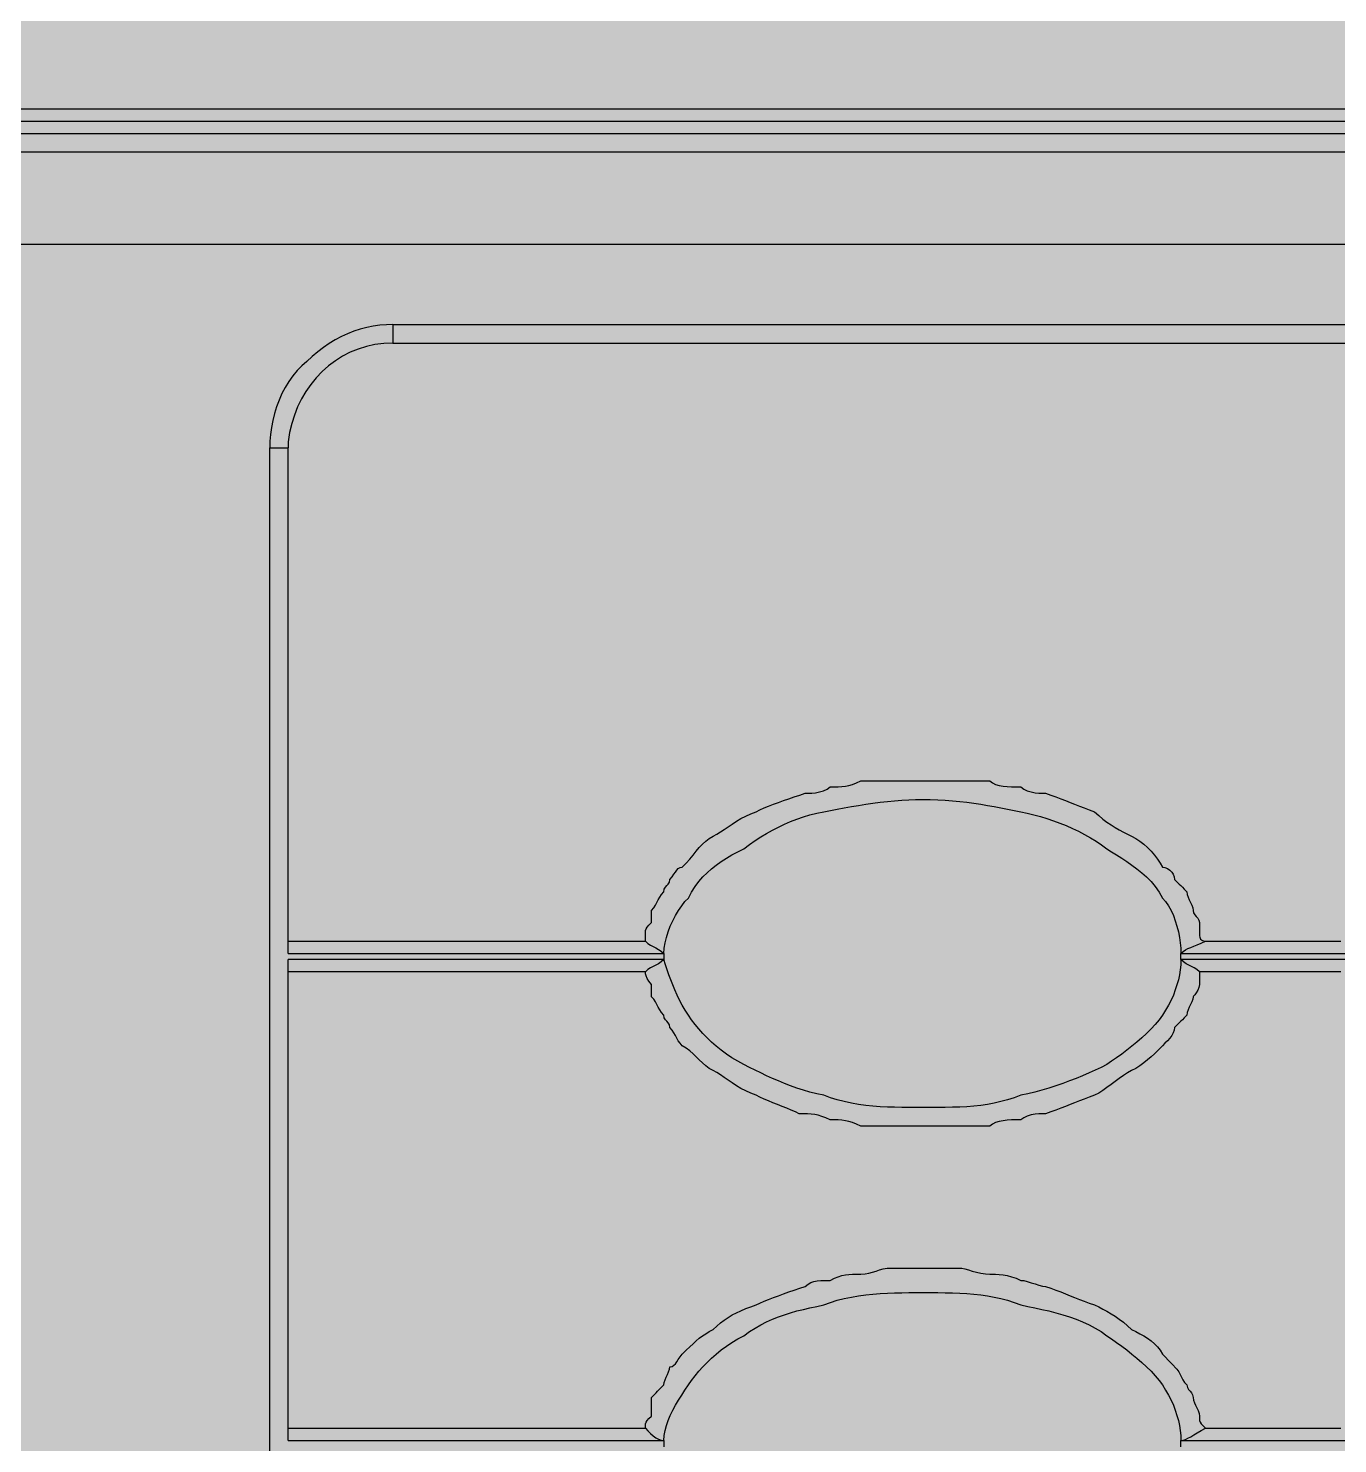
# Model space of a CAD drawing. Header units: millimetres. Extents: x 0 to 966, y -664 to 90.
# Drawn here: x 912.15 to 930.83, y -211.31 to -191.11 of the extents above; entities that cross this region are included whole.
import ezdxf

# ---------------------------------------------------------------- set-up
doc = ezdxf.new("R2010")
doc.units = ezdxf.units.MM
for name, color, linetype in [('HDL_BODY', 7, 'Continuous'), ('HDL_COLOUR', 7, 'Continuous'), ('HDL_DETAIL', 7, 'Continuous'), ('HDL_PRINT', 7, 'Continuous')]:
    doc.layers.add(name, color=color, linetype=linetype)

# ---------------------------------------------------------------- blocks, each defined once
blk = doc.blocks.new('M_R16.10.1_FRONT')
at = {"layer": 'HDL_BODY', "true_color": 0x202126}
blk.add_hatch(color=250, dxfattribs=at).paths.add_polyline_path([(0, 0), (216, 0), (216, 90), (0, 90)])
at = {"layer": 'HDL_BODY', "true_color": 0x2a2a30}
blk.add_hatch(color=250, dxfattribs=at).paths.add_polyline_path([(0.4, 20.52), (215.6, 20.52), (215.6, 68.31), (0.4, 68.31)])
at = {"layer": 'HDL_COLOUR', "true_color": 0x97a4b5}
for points in [[(178.855, 55.67), (178.821, 55.957), (178.721, 56.239), (178.556, 56.512), (178.329, 56.77), (178.044, 57.009), (177.705, 57.226), (177.319, 57.415), (176.893, 57.575), (176.432, 57.703), (175.946, 57.795), (175.442, 57.851), (174.93, 57.87), (174.418, 57.851), (173.914, 57.795), (173.428, 57.703), (172.968, 57.575), (172.541, 57.415), (172.155, 57.226), (171.816, 57.009), (171.531, 56.77), (171.304, 56.512), (171.139, 56.239), (171.039, 55.957), (171.005, 55.67), (171.039, 55.383), (171.139, 55.101), (171.304, 54.828), (171.531, 54.57), (171.816, 54.331), (172.155, 54.114), (172.541, 53.925), (172.968, 53.765), (173.428, 53.637), (173.914, 53.545), (174.418, 53.489), (174.93, 53.47), (175.442, 53.489), (175.946, 53.545), (176.432, 53.637), (176.893, 53.765), (177.319, 53.925), (177.705, 54.114), (178.044, 54.331), (178.329, 54.57), (178.556, 54.828), (178.721, 55.101), (178.821, 55.383)], [(178.855, 48.7), (178.821, 48.987), (178.721, 49.269), (178.556, 49.542), (178.329, 49.8), (178.044, 50.039), (177.705, 50.256), (177.319, 50.445), (176.893, 50.605), (176.432, 50.733), (175.946, 50.825), (175.442, 50.881), (174.93, 50.9), (174.418, 50.881), (173.914, 50.825), (173.428, 50.733), (172.968, 50.605), (172.541, 50.445), (172.155, 50.256), (171.816, 50.039), (171.531, 49.8), (171.304, 49.542), (171.139, 49.269), (171.039, 48.987), (171.005, 48.7), (171.039, 48.413), (171.139, 48.131), (171.304, 47.858), (171.531, 47.6), (171.816, 47.361), (172.155, 47.144), (172.541, 46.955), (172.968, 46.795), (173.428, 46.667), (173.914, 46.575), (174.418, 46.519), (174.93, 46.5), (175.442, 46.519), (175.946, 46.575), (176.432, 46.667), (176.893, 46.795), (177.319, 46.955), (177.705, 47.144), (178.044, 47.361), (178.329, 47.6), (178.556, 47.858), (178.721, 48.131), (178.821, 48.413)]]:
    blk.add_hatch(color=253, dxfattribs=at).paths.add_polyline_path(points)
at = {"layer": 'HDL_PRINT', "true_color": 0xdee1e9}
for points in [[(169.989, 61.144), (169.905, 61.141), (169.826, 61.133), (169.752, 61.121), (169.683, 61.107), (169.617, 61.092), (169.554, 61.078), (169.494, 61.066), (169.434, 61.058), (169.376, 61.055), (169.412, 61.055), (169.456, 61.055), (169.506, 61.055), (169.561, 61.055), (169.62, 61.055), (169.683, 61.055), (169.748, 61.055), (169.815, 61.055), (169.964, 61.049), (170.11, 61.032), (170.253, 61.003), (170.392, 60.964), (170.527, 60.915), (170.658, 60.856), (170.783, 60.788), (170.903, 60.711), (171.017, 60.626), (171.124, 60.533), (171.225, 60.432), (171.318, 60.325), (171.403, 60.211), (171.48, 60.091), (171.548, 59.965), (171.607, 59.834), (171.656, 59.699), (171.695, 59.559), (171.723, 59.416), (171.741, 59.269), (171.747, 59.119), (171.741, 58.97), (171.723, 58.823), (171.695, 58.68), (171.656, 58.541), (171.607, 58.405), (171.548, 58.274), (171.48, 58.149), (171.403, 58.029), (171.318, 57.915), (171.225, 57.807), (171.124, 57.707), (171.017, 57.613), (170.903, 57.528), (170.783, 57.451), (170.658, 57.383), (170.527, 57.324), (170.392, 57.274), (170.253, 57.235), (170.11, 57.207), (169.964, 57.189), (169.815, 57.183), (169.684, 57.188), (169.555, 57.202), (169.428, 57.226), (169.304, 57.258), (169.183, 57.298), (169.066, 57.346), (168.952, 57.402), (168.843, 57.466), (168.738, 57.536), (168.638, 57.612), (168.543, 57.695), (168.454, 57.783), (168.371, 57.877), (168.294, 57.976), (168.224, 58.08), (168.161, 58.188), (168.105, 58.3), (168.057, 58.416), (168.103, 58.28), (168.158, 58.15), (168.22, 58.026), (168.29, 57.909), (168.367, 57.798), (168.451, 57.693), (168.542, 57.596), (168.638, 57.505), (168.74, 57.421), (168.848, 57.345), (168.96, 57.276), (169.077, 57.215), (169.198, 57.161), (169.323, 57.115), (169.451, 57.077), (169.582, 57.047), (169.716, 57.026), (169.852, 57.013), (169.989, 57.008), (170.144, 57.014), (170.296, 57.03), (170.444, 57.056), (170.59, 57.092), (170.731, 57.137), (170.868, 57.192), (171, 57.255), (171.127, 57.327), (171.248, 57.408), (171.363, 57.496), (171.471, 57.591), (171.572, 57.693), (171.666, 57.803), (171.751, 57.918), (171.829, 58.04), (171.897, 58.167), (171.956, 58.3), (172.005, 58.438), (172.045, 58.581), (172.073, 58.728), (172.091, 58.879), (172.096, 59.033), (172.091, 59.188), (172.073, 59.34), (172.045, 59.489), (172.005, 59.635), (171.956, 59.776), (171.897, 59.913), (171.829, 60.046), (171.751, 60.173), (171.666, 60.294), (171.572, 60.409), (171.471, 60.517), (171.363, 60.619), (171.248, 60.713), (171.127, 60.798), (171, 60.876), (170.868, 60.944), (170.731, 61.004), (170.59, 61.053), (170.444, 61.092), (170.296, 61.121), (170.144, 61.138), (169.989, 61.144)], [(179.911, 61.144), (179.853, 61.141), (179.793, 61.133), (179.733, 61.121), (179.67, 61.107), (179.604, 61.092), (179.535, 61.078), (179.461, 61.066), (179.382, 61.058), (179.297, 61.055), (179.363, 61.055), (179.427, 61.055), (179.49, 61.055), (179.549, 61.055), (179.604, 61.055), (179.655, 61.055), (179.699, 61.055), (179.736, 61.055), (179.897, 61.049), (180.052, 61.032), (180.202, 61.003), (180.347, 60.964), (180.486, 60.915), (180.618, 60.856), (180.744, 60.788), (180.863, 60.711), (180.976, 60.626), (181.08, 60.533), (181.178, 60.432), (181.267, 60.325), (181.348, 60.211), (181.421, 60.091), (181.485, 59.965), (181.54, 59.834), (181.585, 59.699), (181.621, 59.559), (181.647, 59.416), (181.663, 59.269), (181.668, 59.119), (181.663, 58.97), (181.647, 58.823), (181.621, 58.68), (181.585, 58.541), (181.54, 58.405), (181.485, 58.274), (181.421, 58.149), (181.348, 58.029), (181.267, 57.915), (181.178, 57.807), (181.08, 57.707), (180.976, 57.613), (180.863, 57.528), (180.744, 57.451), (180.618, 57.383), (180.486, 57.324), (180.347, 57.274), (180.202, 57.235), (180.052, 57.207), (179.897, 57.189), (179.736, 57.183), (179.605, 57.188), (179.476, 57.202), (179.349, 57.226), (179.226, 57.258), (179.105, 57.298), (178.987, 57.346), (178.874, 57.402), (178.764, 57.466), (178.66, 57.536), (178.56, 57.612), (178.465, 57.695), (178.376, 57.783), (178.293, 57.877), (178.216, 57.976), (178.146, 58.08), (178.082, 58.188), (178.027, 58.3), (177.979, 58.416), (178.025, 58.28), (178.079, 58.15), (178.141, 58.026), (178.211, 57.909), (178.289, 57.798), (178.373, 57.693), (178.463, 57.596), (178.56, 57.505), (178.662, 57.421), (178.769, 57.345), (178.882, 57.276), (178.998, 57.215), (179.12, 57.161), (179.244, 57.115), (179.372, 57.077), (179.504, 57.047), (179.637, 57.026), (179.773, 57.013), (179.911, 57.008), (180.065, 57.014), (180.217, 57.03), (180.366, 57.056), (180.511, 57.092), (180.652, 57.137), (180.789, 57.192), (180.921, 57.255), (181.048, 57.327), (181.169, 57.408), (181.284, 57.496), (181.392, 57.591), (181.493, 57.693), (181.587, 57.803), (181.673, 57.918), (181.75, 58.04), (181.818, 58.167), (181.877, 58.3), (181.927, 58.438), (181.966, 58.581), (181.995, 58.728), (182.012, 58.879), (182.018, 59.033), (182.012, 59.188), (181.995, 59.34), (181.966, 59.489), (181.927, 59.635), (181.877, 59.776), (181.818, 59.913), (181.75, 60.046), (181.673, 60.173), (181.587, 60.294), (181.493, 60.409), (181.392, 60.517), (181.284, 60.619), (181.169, 60.713), (181.048, 60.798), (180.921, 60.876), (180.789, 60.944), (180.652, 61.004), (180.511, 61.053), (180.366, 61.092), (180.217, 61.121), (180.065, 61.138), (179.911, 61.144)], [(169.989, 54.104), (169.928, 54.104), (169.862, 54.103), (169.792, 54.101), (169.719, 54.097), (169.646, 54.09), (169.574, 54.079), (169.504, 54.064), (169.437, 54.044), (169.376, 54.018), (169.438, 54.047), (169.493, 54.068), (169.545, 54.083), (169.594, 54.094), (169.644, 54.1), (169.696, 54.103), (169.752, 54.104), (169.815, 54.104), (169.964, 54.098), (170.11, 54.081), (170.253, 54.053), (170.392, 54.013), (170.527, 53.964), (170.658, 53.905), (170.783, 53.837), (170.903, 53.76), (171.017, 53.675), (171.124, 53.582), (171.225, 53.482), (171.318, 53.374), (171.403, 53.26), (171.48, 53.14), (171.548, 53.014), (171.607, 52.884), (171.656, 52.748), (171.695, 52.608), (171.723, 52.465), (171.741, 52.318), (171.747, 52.168), (171.741, 52.019), (171.723, 51.873), (171.695, 51.729), (171.656, 51.59), (171.607, 51.455), (171.548, 51.324), (171.48, 51.199), (171.403, 51.079), (171.318, 50.965), (171.225, 50.858), (171.124, 50.757), (171.017, 50.664), (170.903, 50.579), (170.783, 50.502), (170.658, 50.434), (170.527, 50.375), (170.392, 50.326), (170.253, 50.287), (170.11, 50.259), (169.964, 50.241), (169.815, 50.235), (169.684, 50.24), (169.555, 50.252), (169.428, 50.271), (169.304, 50.299), (169.183, 50.333), (169.066, 50.375), (168.952, 50.425), (168.843, 50.48), (168.738, 50.543), (168.638, 50.612), (168.543, 50.688), (168.454, 50.769), (168.371, 50.857), (168.294, 50.951), (168.224, 51.05), (168.161, 51.154), (168.105, 51.264), (168.057, 51.379), (168.103, 51.255), (168.158, 51.135), (168.22, 51.018), (168.29, 50.906), (168.367, 50.798), (168.451, 50.695), (168.542, 50.597), (168.638, 50.504), (168.74, 50.418), (168.848, 50.339), (168.96, 50.265), (169.077, 50.2), (169.198, 50.141), (169.323, 50.091), (169.451, 50.049), (169.582, 50.015), (169.716, 49.991), (169.852, 49.976), (169.989, 49.971), (170.144, 49.977), (170.296, 49.995), (170.444, 50.023), (170.59, 50.062), (170.731, 50.112), (170.868, 50.171), (171, 50.24), (171.127, 50.317), (171.248, 50.403), (171.363, 50.497), (171.471, 50.598), (171.572, 50.707), (171.666, 50.822), (171.751, 50.943), (171.829, 51.07), (171.897, 51.202), (171.956, 51.339), (172.005, 51.481), (172.045, 51.626), (172.073, 51.775), (172.091, 51.928), (172.096, 52.082), (172.091, 52.236), (172.073, 52.387), (172.045, 52.534), (172.005, 52.676), (171.956, 52.814), (171.897, 52.946), (171.829, 53.073), (171.751, 53.195), (171.666, 53.31), (171.572, 53.42), (171.471, 53.522), (171.363, 53.617), (171.248, 53.705), (171.127, 53.785), (171, 53.857), (170.868, 53.921), (170.731, 53.975), (170.59, 54.021), (170.444, 54.057), (170.296, 54.083), (170.144, 54.099), (169.989, 54.104)], [(179.911, 54.104), (179.853, 54.104), (179.793, 54.103), (179.733, 54.101), (179.67, 54.097), (179.604, 54.09), (179.535, 54.079), (179.461, 54.064), (179.382, 54.044), (179.297, 54.018), (179.363, 54.047), (179.427, 54.068), (179.49, 54.083), (179.549, 54.094), (179.604, 54.1), (179.655, 54.103), (179.699, 54.104), (179.736, 54.104), (179.897, 54.098), (180.052, 54.081), (180.202, 54.053), (180.347, 54.013), (180.486, 53.964), (180.618, 53.905), (180.744, 53.837), (180.863, 53.76), (180.976, 53.675), (181.08, 53.582), (181.178, 53.482), (181.267, 53.374), (181.348, 53.26), (181.421, 53.14), (181.485, 53.014), (181.54, 52.884), (181.585, 52.748), (181.621, 52.608), (181.647, 52.465), (181.663, 52.318), (181.668, 52.168), (181.663, 52.019), (181.647, 51.873), (181.621, 51.729), (181.585, 51.59), (181.54, 51.455), (181.485, 51.324), (181.421, 51.199), (181.348, 51.079), (181.267, 50.965), (181.178, 50.858), (181.08, 50.757), (180.976, 50.664), (180.863, 50.579), (180.744, 50.502), (180.618, 50.434), (180.486, 50.375), (180.347, 50.326), (180.202, 50.287), (180.052, 50.259), (179.897, 50.241), (179.736, 50.235), (179.605, 50.24), (179.476, 50.252), (179.349, 50.271), (179.226, 50.299), (179.105, 50.333), (178.987, 50.375), (178.874, 50.425), (178.764, 50.48), (178.66, 50.543), (178.56, 50.612), (178.465, 50.688), (178.376, 50.769), (178.293, 50.857), (178.216, 50.951), (178.146, 51.05), (178.082, 51.154), (178.027, 51.264), (177.979, 51.379), (178.025, 51.255), (178.079, 51.135), (178.141, 51.018), (178.211, 50.906), (178.289, 50.798), (178.373, 50.695), (178.463, 50.597), (178.56, 50.504), (178.662, 50.418), (178.769, 50.339), (178.882, 50.265), (178.998, 50.2), (179.12, 50.141), (179.244, 50.091), (179.372, 50.049), (179.504, 50.015), (179.637, 49.991), (179.773, 49.976), (179.911, 49.971), (180.065, 49.977), (180.217, 49.995), (180.366, 50.023), (180.511, 50.062), (180.652, 50.112), (180.789, 50.171), (180.921, 50.24), (181.048, 50.317), (181.169, 50.403), (181.284, 50.497), (181.392, 50.598), (181.493, 50.707), (181.587, 50.822), (181.673, 50.943), (181.75, 51.07), (181.818, 51.202), (181.877, 51.339), (181.927, 51.481), (181.966, 51.626), (181.995, 51.775), (182.012, 51.928), (182.018, 52.082), (182.012, 52.236), (181.995, 52.387), (181.966, 52.534), (181.927, 52.676), (181.877, 52.814), (181.818, 52.946), (181.75, 53.073), (181.673, 53.195), (181.587, 53.31), (181.493, 53.42), (181.392, 53.522), (181.284, 53.617), (181.169, 53.705), (181.048, 53.785), (180.921, 53.857), (180.789, 53.921), (180.652, 53.975), (180.511, 54.021), (180.366, 54.057), (180.217, 54.083), (180.065, 54.099), (179.911, 54.104)], [(169.112, 51.025), (169.112, 53.315), (170.867, 53.315), (170.867, 53.05), (169.462, 53.05), (169.462, 52.347), (170.781, 52.347), (170.781, 52.082), (169.462, 52.082), (169.462, 51.29), (170.867, 51.29), (170.867, 51.025), (169.112, 51.025)], [(179.297, 50.939), (179.297, 53.315), (180.877, 53.315), (180.877, 53.05), (179.561, 53.05), (179.561, 52.347), (180.702, 52.347), (180.702, 51.993), (179.561, 51.993), (179.561, 50.939), (179.297, 50.939)]]:
    blk.add_hatch(color=254, dxfattribs=at).paths.add_polyline_path(points)
h = blk.add_hatch(color=254, dxfattribs=at)
h.paths.add_polyline_path([(168.674, 57.976), (169.637, 60.352), (169.901, 60.352), (170.867, 57.976), (170.517, 57.976), (170.253, 58.68), (169.287, 58.68), (169.023, 57.976), (168.674, 57.976)])
h.paths.add_polyline_path([(169.376, 58.944), (170.164, 58.944), (169.901, 59.559), (169.875, 59.618), (169.854, 59.677), (169.837, 59.736), (169.822, 59.795), (169.807, 59.853), (169.791, 59.912), (169.774, 59.97), (169.752, 60.029), (169.726, 60.087), (169.726, 60.022), (169.724, 59.957), (169.721, 59.895), (169.715, 59.835), (169.704, 59.78), (169.688, 59.729), (169.666, 59.685), (169.637, 59.648), (169.376, 58.944)])
h = blk.add_hatch(color=254, dxfattribs=at)
h.paths.add_polyline_path([(178.945, 57.976), (178.945, 60.352), (179.822, 60.352), (179.888, 60.348), (179.954, 60.338), (180.016, 60.323), (180.076, 60.307), (180.132, 60.291), (180.182, 60.276), (180.226, 60.266), (180.264, 60.262), (180.301, 60.225), (180.338, 60.188), (180.375, 60.15), (180.413, 60.112), (180.451, 60.074), (180.489, 60.036), (180.527, 59.998), (180.559, 59.961), (180.582, 59.924), (180.597, 59.886), (180.606, 59.849), (180.611, 59.811), (180.613, 59.774), (180.613, 59.737), (180.613, 59.699), (180.611, 59.661), (180.606, 59.623), (180.597, 59.585), (180.582, 59.547), (180.559, 59.51), (180.527, 59.473), (180.523, 59.439), (180.511, 59.406), (180.49, 59.373), (180.461, 59.339), (180.424, 59.306), (180.379, 59.273), (180.325, 59.241), (180.264, 59.208), (180.325, 59.204), (180.38, 59.193), (180.428, 59.176), (180.472, 59.153), (180.511, 59.126), (180.547, 59.097), (180.581, 59.065), (180.613, 59.033), (180.646, 58.99), (180.67, 58.94), (180.686, 58.885), (180.695, 58.828), (180.7, 58.773), (180.702, 58.723), (180.702, 58.68), (180.702, 58.61), (180.702, 58.549), (180.702, 58.495), (180.702, 58.448), (180.702, 58.405), (180.702, 58.365), (180.702, 58.327), (180.658, 58.284), (180.617, 58.243), (180.581, 58.207), (180.553, 58.178), (180.534, 58.158), (180.527, 58.151), (180.489, 58.119), (180.451, 58.094), (180.413, 58.074), (180.375, 58.055), (180.338, 58.035), (180.301, 58.009), (180.264, 57.976), (180.226, 57.976), (180.182, 57.976), (180.132, 57.976), (180.076, 57.976), (180.016, 57.976), (179.954, 57.976), (179.888, 57.976), (179.822, 57.976), (178.945, 57.976)])
h.paths.add_polyline_path([(179.297, 59.294), (179.822, 59.294), (179.86, 59.295), (179.898, 59.297), (179.936, 59.301), (179.974, 59.311), (180.011, 59.327), (180.049, 59.351), (180.086, 59.383), (180.13, 59.384), (180.171, 59.387), (180.208, 59.395), (180.237, 59.41), (180.257, 59.435), (180.264, 59.473), (180.27, 59.509), (180.286, 59.537), (180.307, 59.559), (180.327, 59.582), (180.343, 59.61), (180.35, 59.648), (180.345, 59.686), (180.332, 59.724), (180.316, 59.761), (180.297, 59.799), (180.281, 59.836), (180.268, 59.874), (180.264, 59.912), (180.257, 59.918), (180.237, 59.934), (180.208, 59.955), (180.171, 59.976), (180.13, 59.992), (180.086, 59.998), (180.049, 59.998), (180.009, 59.998), (179.967, 59.998), (179.92, 59.998), (179.867, 59.998), (179.806, 59.998), (179.736, 59.998), (179.297, 59.998), (179.297, 59.294)])
h.paths.add_polyline_path([(179.297, 58.24), (179.822, 58.24), (179.897, 58.24), (179.95, 58.24), (179.988, 58.24), (180.019, 58.24), (180.049, 58.24), (180.086, 58.24), (180.124, 58.247), (180.152, 58.263), (180.175, 58.283), (180.198, 58.304), (180.226, 58.32), (180.264, 58.327), (180.35, 58.416), (180.382, 58.454), (180.406, 58.491), (180.422, 58.529), (180.431, 58.566), (180.436, 58.604), (180.438, 58.642), (180.438, 58.68), (180.438, 58.724), (180.435, 58.765), (180.427, 58.801), (180.412, 58.829), (180.387, 58.848), (180.35, 58.855), (180.344, 58.888), (180.33, 58.914), (180.309, 58.934), (180.281, 58.954), (180.248, 58.974), (180.212, 59), (180.175, 59.033), (180.136, 59.033), (180.097, 59.033), (180.055, 59.033), (180.007, 59.033), (179.954, 59.033), (179.893, 59.033), (179.822, 59.033), (179.297, 59.033), (179.297, 58.24)])
at = {"layer": 'HDL_DETAIL', "color": 251, "true_color": 0x52555c}
for points in [[(0.263, 67.741), (215.91, 67.741), (215.91, 22.434), (0.263, 22.434), (0.263, 67.741)], [(0, 67.565), (215.999, 67.565), (215.999, 22.258), (0, 22.258), (0, 67.565)], [(171.219, 55.69), (171.219, 55.69)], [(178.595, 55.601), (178.595, 55.601)]]:
    blk.add_lwpolyline(points, close=True, dxfattribs=at)
for points in [[(0.351, 67.388), (214.858, 67.388)], [(0.351, 67.388), (214.858, 67.388)], [(0.351, 67.388), (214.858, 67.388)], [(0.351, 67.388), (214.858, 67.388)], [(0.351, 67.388), (214.858, 67.388)], [(0.351, 67.388), (214.858, 67.388)], [(0.351, 67.388), (214.858, 67.388)], [(0.351, 67.388), (214.858, 67.388)], [(0.351, 67.388), (214.858, 67.388)], [(0.351, 67.388), (214.858, 67.388)], [(0.351, 67.388), (214.858, 67.388)], [(0.351, 67.388), (214.858, 67.388)], [(0.351, 67.388), (214.858, 67.388)], [(0.351, 67.388), (214.858, 67.388)], [(0.351, 67.388), (214.858, 67.388)], [(0.351, 67.388), (214.858, 67.388)], [(0.351, 67.388), (214.858, 67.388)], [(0.351, 67.388), (214.858, 67.388)], [(0.351, 67.388), (214.858, 67.388)], [(0.351, 67.388), (214.858, 67.388)], [(0.351, 67.388), (215.91, 67.388)], [(214.506, 67.124), (0.702, 67.124)], [(214.506, 67.124), (0.702, 67.124)], [(214.506, 67.124), (0.702, 67.124)], [(214.506, 67.124), (0.702, 67.124)], [(214.506, 67.124), (0.702, 67.124)], [(214.506, 67.124), (0.702, 67.124)], [(214.506, 67.124), (0.702, 67.124)], [(214.506, 67.124), (0.702, 67.124)], [(214.506, 67.124), (0.702, 67.124)], [(214.506, 67.124), (0.702, 67.124)], [(214.506, 67.124), (0.702, 67.124)], [(214.506, 67.124), (0.702, 67.124)], [(214.506, 67.124), (0.702, 67.124)], [(214.506, 67.124), (0.702, 67.124)], [(214.506, 67.124), (0.702, 67.124)], [(214.506, 67.124), (0.702, 67.124)], [(214.506, 67.124), (0.702, 67.124)], [(214.506, 67.124), (0.702, 67.124)], [(214.506, 67.124), (0.702, 67.124)], [(214.506, 67.124), (0.702, 67.124)], [(215.999, 67.124), (0.702, 67.124)], [(214.506, 65.806), (0.702, 65.806)], [(214.506, 65.806), (0.702, 65.806)], [(214.506, 65.806), (0.702, 65.806)], [(214.506, 65.806), (0.702, 65.806)], [(214.506, 65.806), (0.702, 65.806)], [(214.506, 65.806), (0.702, 65.806)], [(214.506, 65.806), (0.702, 65.806)], [(214.506, 65.806), (0.702, 65.806)], [(214.506, 65.806), (0.702, 65.806)], [(214.506, 65.806), (0.702, 65.806)], [(214.506, 65.806), (0.702, 65.806)], [(214.506, 65.806), (0.702, 65.806)], [(214.506, 65.806), (0.702, 65.806)], [(214.506, 65.806), (0.702, 65.806)], [(214.506, 65.806), (0.702, 65.806)], [(214.506, 65.806), (0.702, 65.806)], [(214.506, 65.806), (0.702, 65.806)], [(214.506, 65.806), (0.702, 65.806)], [(214.506, 65.806), (0.702, 65.806)], [(214.506, 65.806), (0.702, 65.806)], [(215.91, 65.806), (0.702, 65.806)], [(167.355, 64.663), (167.261, 64.66), (167.167, 64.652), (167.074, 64.639), (166.981, 64.62), (166.889, 64.596), (166.798, 64.566), (166.708, 64.531), (166.619, 64.491), (166.532, 64.445), (166.446, 64.394), (166.363, 64.337), (166.281, 64.275), (166.202, 64.207), (166.125, 64.134), (166.053, 64.074), (165.986, 64.006), (165.924, 63.931), (165.868, 63.851), (165.817, 63.766), (165.771, 63.677), (165.73, 63.584), (165.695, 63.488), (165.665, 63.391), (165.641, 63.292), (165.622, 63.193), (165.609, 63.095), (165.6, 62.997), (165.598, 62.902)], [(167.355, 64.663), (167.355, 64.398)], [(167.355, 64.663), (212.399, 64.663)], [(167.355, 64.398), (167.225, 64.393), (167.098, 64.376), (166.976, 64.349), (166.858, 64.312), (166.744, 64.266), (166.636, 64.21), (166.533, 64.145), (166.436, 64.073), (166.345, 63.992), (166.26, 63.904), (166.183, 63.809), (166.112, 63.708), (166.049, 63.601), (165.995, 63.488), (165.948, 63.371), (165.91, 63.248), (165.881, 63.121), (165.861, 62.991)], [(167.355, 64.398), (212.399, 64.398)], [(165.598, 27.448), (165.598, 62.902)], [(165.598, 62.902), (165.861, 62.902)], [(165.861, 62.991), (165.861, 62.902)], [(165.861, 55.69), (165.861, 62.902)], [(170.956, 55.865), (170.956, 55.951), (170.956, 55.989), (170.959, 56.017), (170.967, 56.04), (170.982, 56.063), (171.007, 56.091), (171.044, 56.129), (171.044, 56.172), (171.044, 56.203), (171.044, 56.229), (171.044, 56.26), (171.044, 56.304), (171.077, 56.342), (171.101, 56.38), (171.121, 56.418), (171.14, 56.455), (171.161, 56.493), (171.186, 56.531), (171.219, 56.569), (171.226, 56.607), (171.242, 56.635), (171.262, 56.657), (171.283, 56.68), (171.299, 56.707), (171.305, 56.744), (171.338, 56.782), (171.364, 56.818), (171.385, 56.85), (171.404, 56.878), (171.424, 56.9), (171.45, 56.914), (171.483, 56.919), (171.538, 56.978), (171.589, 57.036), (171.636, 57.093), (171.68, 57.148), (171.724, 57.199), (171.769, 57.247), (171.816, 57.29), (171.866, 57.329), (171.922, 57.361), (171.974, 57.39), (172.027, 57.422), (172.081, 57.458), (172.137, 57.496), (172.195, 57.536), (172.256, 57.575), (172.319, 57.613), (172.387, 57.649), (172.458, 57.683), (172.535, 57.712), (172.59, 57.739), (172.65, 57.765), (172.714, 57.791), (172.782, 57.818), (172.853, 57.844), (172.927, 57.87), (173.002, 57.897), (173.08, 57.923), (173.158, 57.949), (173.237, 57.976), (173.28, 57.976), (173.331, 57.978), (173.385, 57.983), (173.442, 57.993), (173.497, 58.009), (173.547, 58.032), (173.59, 58.065), (173.652, 58.065), (173.708, 58.066), (173.759, 58.07), (173.809, 58.076), (173.859, 58.086), (173.911, 58.101), (173.967, 58.123), (174.029, 58.151), (174.09, 58.151), (174.146, 58.151), (174.198, 58.151), (174.248, 58.151), (174.298, 58.151), (174.349, 58.151), (174.405, 58.151), (174.467, 58.151), (174.533, 58.151), (174.597, 58.151), (174.66, 58.151), (174.72, 58.151), (174.775, 58.151), (174.826, 58.151), (174.869, 58.151), (174.906, 58.151), (174.964, 58.151), (175.023, 58.151), (175.081, 58.151), (175.14, 58.151), (175.199, 58.151), (175.258, 58.151), (175.316, 58.151), (175.375, 58.151), (175.433, 58.151), (175.47, 58.151), (175.515, 58.151), (175.565, 58.151), (175.62, 58.151), (175.68, 58.151), (175.742, 58.151), (175.806, 58.151), (175.872, 58.151), (175.909, 58.123), (175.953, 58.101), (176.004, 58.086), (176.059, 58.076), (176.118, 58.07), (176.181, 58.066), (176.245, 58.065), (176.31, 58.065), (176.353, 58.032), (176.404, 58.009), (176.459, 57.993), (176.515, 57.983), (176.57, 57.978), (176.62, 57.976), (176.663, 57.976), (176.74, 57.949), (176.812, 57.923), (176.881, 57.897), (176.948, 57.87), (177.014, 57.844), (177.08, 57.818), (177.147, 57.791), (177.216, 57.765), (177.289, 57.739), (177.365, 57.712), (177.424, 57.657), (177.482, 57.607), (177.54, 57.562), (177.599, 57.522), (177.657, 57.485), (177.716, 57.452), (177.775, 57.42), (177.834, 57.39), (177.893, 57.361), (177.951, 57.329), (178.008, 57.29), (178.065, 57.247), (178.118, 57.199), (178.17, 57.148), (178.217, 57.093), (178.26, 57.036), (178.299, 56.978), (178.331, 56.919), (178.368, 56.914), (178.404, 56.9), (178.436, 56.878), (178.465, 56.85), (178.487, 56.818), (178.501, 56.782), (178.506, 56.744), (178.544, 56.707), (178.572, 56.68), (178.595, 56.657), (178.617, 56.635), (178.644, 56.607), (178.681, 56.569), (178.686, 56.531), (178.699, 56.493), (178.716, 56.455), (178.735, 56.418), (178.752, 56.38), (178.765, 56.342), (178.77, 56.304), (178.777, 56.267), (178.793, 56.239), (178.814, 56.216), (178.836, 56.193), (178.852, 56.166), (178.859, 56.129), (178.859, 56.085), (178.859, 56.054), (178.859, 56.027), (178.859, 55.995), (178.859, 55.951), (178.86, 55.942), (178.864, 55.921), (178.877, 55.895), (178.903, 55.874), (178.945, 55.865)], [(171.219, 55.69), (171.223, 55.763), (171.236, 55.84), (171.255, 55.919), (171.28, 55.998), (171.311, 56.078), (171.347, 56.156), (171.387, 56.231), (171.429, 56.302), (171.475, 56.368), (171.521, 56.428), (171.569, 56.48), (171.615, 56.564), (171.665, 56.642), (171.718, 56.714), (171.775, 56.78), (171.835, 56.841), (171.899, 56.898), (171.967, 56.951), (172.038, 57.002), (172.113, 57.049), (172.191, 57.095), (172.274, 57.139), (172.36, 57.183), (172.441, 57.243), (172.522, 57.299), (172.604, 57.352), (172.686, 57.402), (172.77, 57.449), (172.854, 57.493), (172.941, 57.533), (173.028, 57.571), (173.118, 57.605), (173.21, 57.636), (173.304, 57.665), (173.401, 57.69), (173.501, 57.712), (173.596, 57.731), (173.694, 57.75), (173.794, 57.768), (173.895, 57.786), (173.997, 57.802), (174.1, 57.818), (174.203, 57.833), (174.307, 57.846), (174.41, 57.858), (174.512, 57.868), (174.613, 57.876), (174.713, 57.882), (174.81, 57.886), (174.906, 57.887), (175.017, 57.886), (175.127, 57.882), (175.233, 57.876), (175.338, 57.868), (175.441, 57.858), (175.542, 57.846), (175.641, 57.833), (175.74, 57.818), (175.836, 57.802), (175.932, 57.786), (176.028, 57.768), (176.122, 57.75), (176.216, 57.731), (176.31, 57.712), (176.404, 57.691), (176.498, 57.668), (176.592, 57.643), (176.685, 57.614), (176.777, 57.583), (176.868, 57.55), (176.959, 57.513), (177.047, 57.474), (177.135, 57.433), (177.22, 57.388), (177.304, 57.341), (177.385, 57.291), (177.464, 57.239), (177.54, 57.183), (177.608, 57.139), (177.678, 57.095), (177.751, 57.049), (177.824, 57.002), (177.897, 56.951), (177.969, 56.898), (178.04, 56.841), (178.107, 56.78), (178.171, 56.714), (178.23, 56.642), (178.284, 56.564), (178.331, 56.48), (178.377, 56.428), (178.418, 56.368), (178.455, 56.302), (178.488, 56.231), (178.516, 56.156), (178.54, 56.078), (178.56, 55.998), (178.575, 55.919), (178.586, 55.84), (178.593, 55.763), (178.595, 55.69)], [(165.861, 55.865), (170.956, 55.865)], [(170.956, 55.865), (170.993, 55.832), (171.031, 55.806), (171.069, 55.786), (171.106, 55.767), (171.144, 55.747), (171.181, 55.722), (171.219, 55.69)], [(178.595, 55.69), (178.628, 55.718), (178.661, 55.741), (178.697, 55.76), (178.737, 55.776), (178.78, 55.793), (178.829, 55.812), (178.883, 55.835), (178.945, 55.865)], [(178.945, 55.865), (180.877, 55.865)], [(165.861, 55.69), (171.219, 55.69)], [(165.861, 48.739), (165.861, 55.601)], [(171.219, 55.601), (165.861, 55.601)], [(171.219, 55.601), (171.181, 55.568), (171.144, 55.542), (171.106, 55.522), (171.069, 55.503), (171.031, 55.482), (170.993, 55.458), (170.956, 55.426)], [(171.219, 55.69), (171.219, 55.601)], [(178.595, 55.601), (178.593, 55.529), (178.586, 55.457), (178.575, 55.385), (178.56, 55.312), (178.54, 55.24), (178.516, 55.168), (178.488, 55.096), (178.455, 55.024), (178.418, 54.952), (178.377, 54.88), (178.331, 54.808), (178.284, 54.742), (178.23, 54.676), (178.171, 54.612), (178.107, 54.548), (178.04, 54.485), (177.969, 54.424), (177.897, 54.364), (177.824, 54.307), (177.751, 54.252), (177.678, 54.2), (177.608, 54.151), (177.54, 54.104), (177.458, 54.064), (177.373, 54.024), (177.285, 53.984), (177.194, 53.945), (177.101, 53.907), (177.007, 53.87), (176.91, 53.835), (176.812, 53.801), (176.713, 53.769), (176.613, 53.739), (176.513, 53.712), (176.412, 53.687), (176.31, 53.665), (176.216, 53.63), (176.122, 53.6), (176.028, 53.575), (175.932, 53.553), (175.836, 53.536), (175.74, 53.522), (175.641, 53.512), (175.542, 53.503), (175.441, 53.498), (175.338, 53.494), (175.233, 53.491), (175.127, 53.49), (175.017, 53.49), (174.906, 53.49), (174.81, 53.49), (174.713, 53.49), (174.613, 53.491), (174.512, 53.494), (174.41, 53.498), (174.307, 53.503), (174.203, 53.512), (174.1, 53.522), (173.997, 53.536), (173.895, 53.553), (173.794, 53.575), (173.694, 53.6), (173.596, 53.63), (173.501, 53.665), (173.401, 53.687), (173.304, 53.712), (173.21, 53.739), (173.118, 53.769), (173.028, 53.801), (172.941, 53.835), (172.854, 53.87), (172.77, 53.907), (172.686, 53.945), (172.604, 53.984), (172.522, 54.024), (172.441, 54.064), (172.36, 54.104), (172.274, 54.151), (172.191, 54.2), (172.113, 54.252), (172.038, 54.307), (171.967, 54.364), (171.899, 54.424), (171.835, 54.485), (171.775, 54.548), (171.718, 54.612), (171.665, 54.676), (171.615, 54.742), (171.569, 54.808), (171.523, 54.88), (171.482, 54.952), (171.443, 55.024), (171.408, 55.096), (171.376, 55.168), (171.346, 55.24), (171.318, 55.312), (171.292, 55.385), (171.267, 55.457), (171.243, 55.529), (171.219, 55.601)], [(178.595, 55.601), (178.595, 55.69)], [(178.595, 55.69), (181.23, 55.69)], [(178.859, 55.426), (178.821, 55.458), (178.783, 55.482), (178.745, 55.503), (178.707, 55.522), (178.669, 55.542), (178.632, 55.568), (178.595, 55.601)], [(181.23, 55.601), (178.595, 55.601)], [(170.956, 55.426), (165.861, 55.426)], [(178.859, 55.426), (178.859, 55.416), (178.859, 55.389), (178.859, 55.349), (178.859, 55.3), (178.859, 55.247), (178.852, 55.205), (178.836, 55.164), (178.814, 55.128), (178.793, 55.099), (178.777, 55.079), (178.77, 55.072), (178.765, 55.035), (178.752, 54.998), (178.735, 54.96), (178.716, 54.922), (178.699, 54.884), (178.686, 54.846), (178.681, 54.808), (178.644, 54.771), (178.617, 54.744), (178.595, 54.721), (178.572, 54.699), (178.544, 54.671), (178.506, 54.633), (178.501, 54.595), (178.487, 54.557), (178.465, 54.519), (178.436, 54.482), (178.404, 54.444), (178.368, 54.407), (178.331, 54.369), (178.299, 54.337), (178.26, 54.3), (178.217, 54.259), (178.17, 54.215), (178.118, 54.171), (178.065, 54.128), (178.008, 54.087), (177.951, 54.05), (177.893, 54.018), (177.834, 53.986), (177.775, 53.948), (177.716, 53.907), (177.657, 53.864), (177.599, 53.82), (177.54, 53.776), (177.482, 53.735), (177.424, 53.697), (177.365, 53.665), (177.289, 53.638), (177.216, 53.612), (177.147, 53.585), (177.08, 53.559), (177.014, 53.533), (176.948, 53.506), (176.881, 53.48), (176.812, 53.454), (176.74, 53.427), (176.663, 53.401), (176.62, 53.4), (176.57, 53.399), (176.515, 53.394), (176.459, 53.385), (176.404, 53.369), (176.353, 53.346), (176.31, 53.315), (176.245, 53.314), (176.181, 53.313), (176.118, 53.31), (176.059, 53.303), (176.004, 53.293), (175.953, 53.277), (175.909, 53.255), (175.872, 53.225), (175.806, 53.225), (175.742, 53.225), (175.68, 53.225), (175.62, 53.225), (175.565, 53.225), (175.515, 53.225), (175.47, 53.225), (175.433, 53.225), (175.375, 53.225), (175.316, 53.225), (175.258, 53.225), (175.199, 53.225), (175.14, 53.225), (175.081, 53.225), (175.023, 53.225), (174.964, 53.225), (174.906, 53.225), (174.844, 53.225), (174.788, 53.225), (174.736, 53.225), (174.686, 53.225), (174.637, 53.225), (174.585, 53.225), (174.529, 53.225), (174.467, 53.225), (174.402, 53.225), (174.337, 53.225), (174.275, 53.225), (174.216, 53.225), (174.16, 53.225), (174.11, 53.225), (174.066, 53.225), (174.029, 53.225), (173.967, 53.255), (173.911, 53.277), (173.859, 53.293), (173.809, 53.303), (173.759, 53.31), (173.708, 53.313), (173.652, 53.314), (173.59, 53.315), (173.528, 53.343), (173.472, 53.364), (173.42, 53.38), (173.371, 53.39), (173.321, 53.396), (173.269, 53.399), (173.213, 53.4), (173.151, 53.401), (173.096, 53.427), (173.036, 53.454), (172.973, 53.48), (172.908, 53.506), (172.842, 53.533), (172.776, 53.559), (172.712, 53.585), (172.649, 53.612), (172.59, 53.638), (172.535, 53.665), (172.458, 53.694), (172.387, 53.727), (172.319, 53.764), (172.256, 53.802), (172.195, 53.842), (172.137, 53.881), (172.081, 53.919), (172.027, 53.956), (171.974, 53.989), (171.922, 54.018), (171.866, 54.05), (171.816, 54.087), (171.769, 54.128), (171.724, 54.171), (171.68, 54.215), (171.636, 54.259), (171.589, 54.3), (171.538, 54.337), (171.483, 54.369), (171.45, 54.407), (171.424, 54.444), (171.404, 54.482), (171.385, 54.519), (171.364, 54.557), (171.338, 54.595), (171.305, 54.633), (171.299, 54.671), (171.283, 54.699), (171.262, 54.721), (171.242, 54.744), (171.226, 54.771), (171.219, 54.808), (171.186, 54.846), (171.161, 54.884), (171.14, 54.922), (171.121, 54.96), (171.101, 54.998), (171.077, 55.035), (171.044, 55.072), (171.044, 55.082), (171.044, 55.109), (171.044, 55.149), (171.044, 55.196), (171.044, 55.247), (171.007, 55.292), (170.982, 55.333), (170.967, 55.37), (170.959, 55.399), (170.956, 55.419), (170.956, 55.426)], [(180.877, 55.426), (178.859, 55.426)], [(170.956, 48.914), (170.956, 48.952), (170.959, 48.98), (170.967, 49.003), (170.982, 49.025), (171.007, 49.053), (171.044, 49.089), (171.044, 49.134), (171.044, 49.178), (171.044, 49.223), (171.044, 49.267), (171.044, 49.31), (171.044, 49.354), (171.081, 49.392), (171.108, 49.42), (171.131, 49.443), (171.154, 49.466), (171.181, 49.494), (171.219, 49.532), (171.224, 49.569), (171.236, 49.606), (171.253, 49.644), (171.271, 49.681), (171.288, 49.719), (171.3, 49.756), (171.305, 49.793), (171.338, 49.798), (171.364, 49.813), (171.385, 49.835), (171.404, 49.864), (171.424, 49.897), (171.45, 49.933), (171.483, 49.971), (171.538, 50.027), (171.589, 50.076), (171.636, 50.121), (171.68, 50.161), (171.724, 50.198), (171.769, 50.231), (171.816, 50.263), (171.866, 50.293), (171.922, 50.322), (171.974, 50.372), (172.027, 50.417), (172.081, 50.458), (172.137, 50.496), (172.195, 50.531), (172.256, 50.562), (172.319, 50.592), (172.387, 50.621), (172.458, 50.648), (172.535, 50.675), (172.59, 50.701), (172.65, 50.727), (172.714, 50.753), (172.782, 50.779), (172.853, 50.806), (172.927, 50.832), (173.002, 50.859), (173.08, 50.886), (173.158, 50.912), (173.237, 50.939), (173.276, 50.971), (173.316, 50.994), (173.358, 51.009), (173.406, 51.018), (173.459, 51.023), (173.52, 51.025), (173.59, 51.025), (173.652, 51.055), (173.708, 51.077), (173.759, 51.093), (173.809, 51.103), (173.859, 51.11), (173.911, 51.113), (173.967, 51.114), (174.029, 51.114), (174.09, 51.118), (174.146, 51.128), (174.198, 51.142), (174.248, 51.157), (174.298, 51.173), (174.349, 51.187), (174.405, 51.197), (174.467, 51.2), (174.533, 51.2), (174.597, 51.2), (174.66, 51.2), (174.72, 51.2), (174.775, 51.2), (174.826, 51.2), (174.869, 51.2), (174.906, 51.2), (174.964, 51.2), (175.023, 51.2), (175.081, 51.2), (175.14, 51.2), (175.199, 51.2), (175.258, 51.2), (175.316, 51.2), (175.375, 51.2), (175.433, 51.2), (175.47, 51.197), (175.515, 51.187), (175.565, 51.173), (175.62, 51.157), (175.68, 51.142), (175.742, 51.128), (175.806, 51.118), (175.872, 51.114), (175.909, 51.114), (175.953, 51.113), (176.004, 51.11), (176.059, 51.103), (176.118, 51.093), (176.181, 51.077), (176.245, 51.055), (176.31, 51.025), (176.353, 51.021), (176.404, 51.008), (176.459, 50.991), (176.515, 50.973), (176.57, 50.956), (176.62, 50.944), (176.663, 50.939), (176.74, 50.912), (176.812, 50.886), (176.881, 50.859), (176.948, 50.832), (177.014, 50.806), (177.08, 50.779), (177.147, 50.753), (177.216, 50.727), (177.289, 50.701), (177.365, 50.675), (177.424, 50.645), (177.482, 50.615), (177.54, 50.583), (177.599, 50.549), (177.657, 50.512), (177.716, 50.471), (177.775, 50.427), (177.834, 50.377), (177.893, 50.322), (177.951, 50.293), (178.008, 50.263), (178.065, 50.231), (178.118, 50.198), (178.17, 50.161), (178.217, 50.121), (178.26, 50.076), (178.299, 50.027), (178.331, 49.971), (178.374, 49.927), (178.415, 49.885), (178.451, 49.849), (178.48, 49.819), (178.499, 49.8), (178.506, 49.793), (178.539, 49.756), (178.565, 49.719), (178.585, 49.681), (178.604, 49.644), (178.624, 49.606), (178.649, 49.569), (178.681, 49.532), (178.688, 49.494), (178.704, 49.466), (178.726, 49.443), (178.747, 49.42), (178.763, 49.392), (178.77, 49.354), (178.775, 49.317), (178.788, 49.279), (178.805, 49.242), (178.824, 49.204), (178.841, 49.166), (178.854, 49.127), (178.859, 49.089), (178.859, 49.053), (178.862, 49.025), (178.87, 49.003), (178.884, 48.98), (178.909, 48.952), (178.945, 48.914)], [(171.219, 48.739), (171.223, 48.811), (171.236, 48.883), (171.255, 48.955), (171.28, 49.027), (171.311, 49.099), (171.347, 49.171), (171.387, 49.244), (171.429, 49.316), (171.475, 49.388), (171.521, 49.46), (171.569, 49.532), (171.615, 49.597), (171.665, 49.662), (171.718, 49.727), (171.775, 49.791), (171.835, 49.853), (171.899, 49.915), (171.967, 49.974), (172.038, 50.032), (172.113, 50.087), (172.191, 50.14), (172.274, 50.189), (172.36, 50.235), (172.441, 50.293), (172.522, 50.344), (172.604, 50.391), (172.686, 50.433), (172.77, 50.47), (172.854, 50.504), (172.941, 50.535), (173.028, 50.562), (173.118, 50.588), (173.21, 50.611), (173.304, 50.633), (173.401, 50.654), (173.501, 50.675), (173.596, 50.71), (173.694, 50.74), (173.794, 50.765), (173.895, 50.786), (173.997, 50.803), (174.1, 50.817), (174.203, 50.828), (174.307, 50.836), (174.41, 50.842), (174.512, 50.846), (174.613, 50.848), (174.713, 50.85), (174.81, 50.85), (174.906, 50.85), (175.017, 50.85), (175.127, 50.85), (175.233, 50.848), (175.338, 50.846), (175.441, 50.842), (175.542, 50.836), (175.641, 50.828), (175.74, 50.817), (175.836, 50.803), (175.932, 50.786), (176.028, 50.765), (176.122, 50.74), (176.216, 50.71), (176.31, 50.675), (176.412, 50.654), (176.513, 50.633), (176.613, 50.611), (176.713, 50.588), (176.812, 50.562), (176.91, 50.535), (177.007, 50.504), (177.101, 50.47), (177.194, 50.433), (177.285, 50.391), (177.373, 50.344), (177.458, 50.293), (177.54, 50.235), (177.608, 50.189), (177.678, 50.14), (177.751, 50.087), (177.824, 50.032), (177.897, 49.974), (177.969, 49.915), (178.04, 49.853), (178.107, 49.791), (178.171, 49.727), (178.23, 49.662), (178.284, 49.597), (178.331, 49.532), (178.377, 49.46), (178.418, 49.388), (178.455, 49.316), (178.488, 49.244), (178.516, 49.171), (178.54, 49.099), (178.56, 49.027), (178.575, 48.955), (178.586, 48.883), (178.593, 48.811), (178.595, 48.739)], [(165.861, 48.914), (170.956, 48.914)], [(170.956, 48.914), (170.993, 48.876), (171.031, 48.84), (171.069, 48.808), (171.106, 48.78), (171.144, 48.758), (171.181, 48.744), (171.219, 48.739)], [(178.595, 48.739), (178.628, 48.743), (178.661, 48.754), (178.697, 48.771), (178.737, 48.793), (178.78, 48.82), (178.829, 48.849), (178.883, 48.881), (178.945, 48.914)], [(178.945, 48.914), (180.877, 48.914)], [(165.861, 48.739), (171.219, 48.739)], [(171.219, 48.739), (171.219, 48.65)], [(178.595, 48.65), (178.595, 48.739)], [(178.595, 48.739), (181.23, 48.739)]]:
    blk.add_lwpolyline(points, dxfattribs=at)

msp = doc.modelspace()

# ---------------------------------------------------------------- block references
msp.add_blockref('M_R16.10.1_FRONT', (750, -260))

doc.saveas('drawing.dxf')
